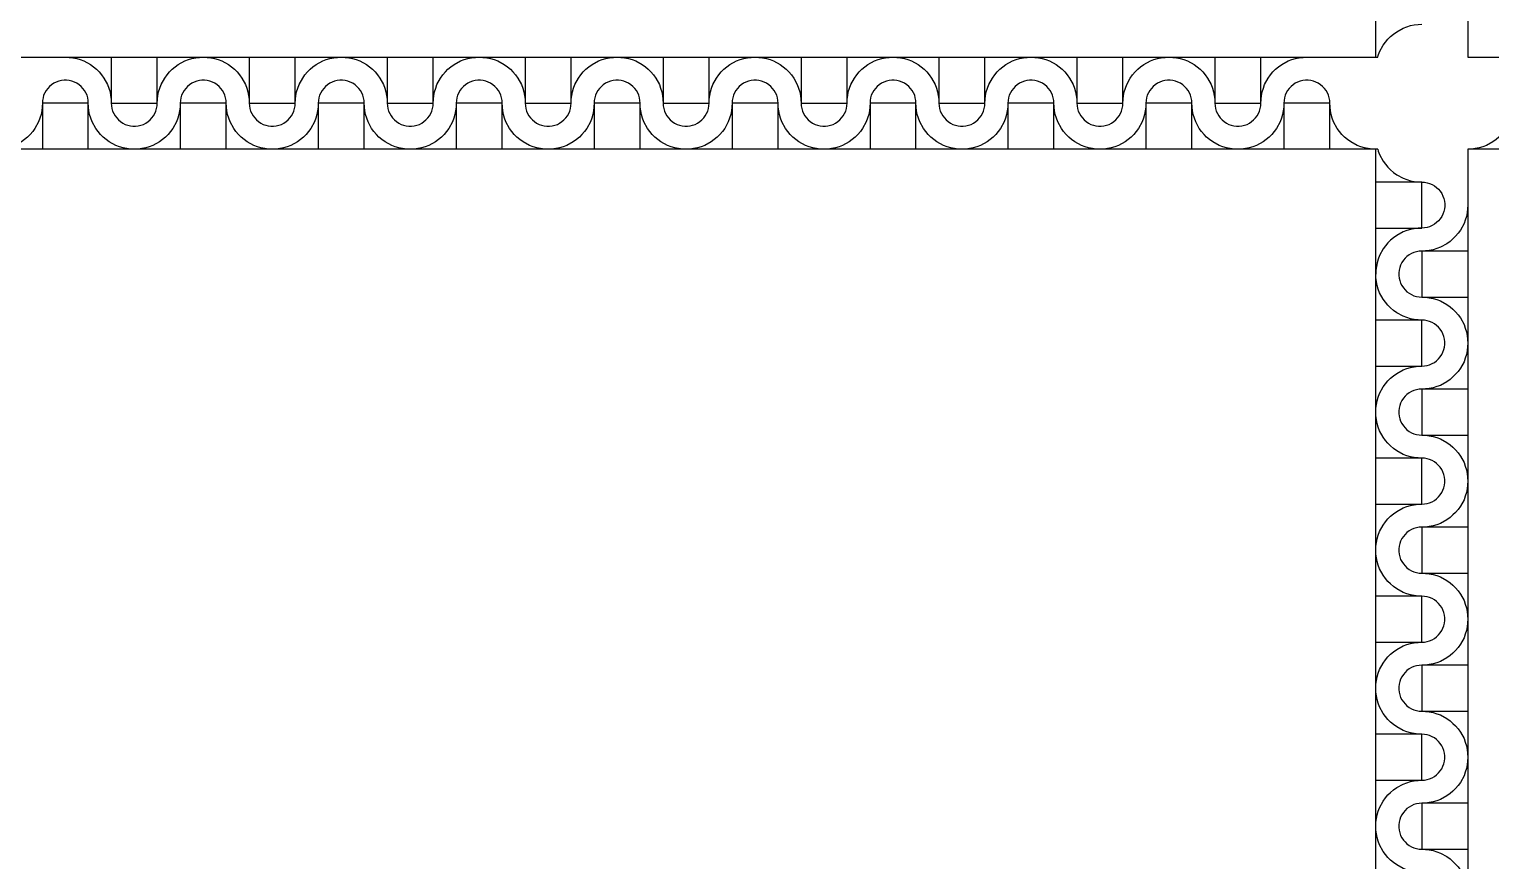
# Model space of a CAD drawing. Extents: x 190.8 to 267.1, y 124 to 174.8.
# Drawn here: x 226.835 to 229.06, y 144.928 to 146.193 of the extents above; entities that cross this region are included whole.
import ezdxf

# ---------------------------------------------------------------- set-up
doc = ezdxf.new("R2010")
doc.units = 0
doc.header["$MEASUREMENT"] = 0

msp = doc.modelspace()

# ---------------------------------------------------------------- linework, layer by layer
for p, q in [((226.7846, 146.1506), (228.8875, 146.1506)), ((229.0246, 146.1506), (231.1275, 146.1506))]:
    msp.add_line(p, q)
for points in [[(228.8846, 146.1506), (228.8846, 148.2106)], [(231.1275, 148.2106), (229.0246, 148.2106), (229.0246, 146.1506)], [(228.8875, 146.1506), (228.8884, 146.1533), (228.8904, 146.1588), (228.8959, 146.1688), (228.8994, 146.1736), (228.9031, 146.1781), (228.9071, 146.1821), (228.9116, 146.1858), (228.9164, 146.1893), (228.9264, 146.1948), (228.9319, 146.1968), (228.9374, 146.1986), (228.9431, 146.1996), (228.9489, 146.2003), (228.9546, 146.2006)], [(226.8896, 146.1506), (226.8954, 146.1503), (226.9011, 146.1496), (226.9069, 146.1486), (226.9124, 146.1468), (226.9179, 146.1448), (226.9279, 146.1393), (226.9326, 146.1358), (226.9371, 146.1321), (226.9411, 146.1281), (226.9449, 146.1236), (226.9484, 146.1188), (226.9539, 146.1088), (226.9559, 146.1033), (226.9576, 146.0978), (226.9586, 146.0921), (226.9594, 146.0863), (226.9596, 146.0806)], [(226.9596, 146.1506), (226.9596, 146.0806), (227.0296, 146.0806), (227.0296, 146.1506)], [(227.0296, 146.0806), (227.0299, 146.0863), (227.0306, 146.0921), (227.0316, 146.0978), (227.0334, 146.1033), (227.0354, 146.1088), (227.0409, 146.1188), (227.0444, 146.1236), (227.0481, 146.1281), (227.0521, 146.1321), (227.0566, 146.1358), (227.0614, 146.1393), (227.0714, 146.1448), (227.0769, 146.1468), (227.0824, 146.1486), (227.0881, 146.1496), (227.0939, 146.1503), (227.0996, 146.1506)], [(227.0996, 146.1506), (227.1054, 146.1503), (227.1111, 146.1496), (227.1169, 146.1486), (227.1224, 146.1468), (227.1279, 146.1448), (227.1379, 146.1393), (227.1426, 146.1358), (227.1471, 146.1321), (227.1511, 146.1281), (227.1549, 146.1236), (227.1584, 146.1188), (227.1639, 146.1088), (227.1659, 146.1033), (227.1676, 146.0978), (227.1686, 146.0921), (227.1694, 146.0863), (227.1696, 146.0806)], [(227.1696, 146.1506), (227.1696, 146.0806), (227.2396, 146.0806), (227.2396, 146.1506)], [(227.2396, 146.0806), (227.2399, 146.0863), (227.2406, 146.0921), (227.2416, 146.0978), (227.2434, 146.1033), (227.2454, 146.1088), (227.2509, 146.1188), (227.2544, 146.1236), (227.2581, 146.1281), (227.2621, 146.1321), (227.2666, 146.1358), (227.2714, 146.1393), (227.2814, 146.1448), (227.2869, 146.1468), (227.2924, 146.1486), (227.2981, 146.1496), (227.3039, 146.1503), (227.3096, 146.1506)], [(227.3096, 146.1506), (227.3154, 146.1503), (227.3211, 146.1496), (227.3269, 146.1486), (227.3324, 146.1468), (227.3379, 146.1448), (227.3479, 146.1393), (227.3526, 146.1358), (227.3571, 146.1321), (227.3611, 146.1281), (227.3649, 146.1236), (227.3684, 146.1188), (227.3739, 146.1088), (227.3759, 146.1033), (227.3776, 146.0978), (227.3786, 146.0921), (227.3794, 146.0863), (227.3796, 146.0806)], [(227.3796, 146.1506), (227.3796, 146.0806), (227.4496, 146.0806), (227.4496, 146.1506)], [(227.4496, 146.0806), (227.4499, 146.0863), (227.4506, 146.0921), (227.4516, 146.0978), (227.4534, 146.1033), (227.4554, 146.1088), (227.4609, 146.1188), (227.4644, 146.1236), (227.4681, 146.1281), (227.4721, 146.1321), (227.4766, 146.1358), (227.4814, 146.1393), (227.4914, 146.1448), (227.4969, 146.1468), (227.5024, 146.1486), (227.5081, 146.1496), (227.5139, 146.1503), (227.5196, 146.1506)], [(227.5196, 146.1506), (227.5254, 146.1503), (227.5311, 146.1496), (227.5369, 146.1486), (227.5424, 146.1468), (227.5479, 146.1448), (227.5579, 146.1393), (227.5626, 146.1358), (227.5671, 146.1321), (227.5711, 146.1281), (227.5749, 146.1236), (227.5784, 146.1188), (227.5839, 146.1088), (227.5859, 146.1033), (227.5876, 146.0978), (227.5886, 146.0921), (227.5894, 146.0863), (227.5896, 146.0806)], [(227.5896, 146.1506), (227.5896, 146.0806), (227.6596, 146.0806), (227.6596, 146.1506)], [(227.6596, 146.0806), (227.6599, 146.0863), (227.6606, 146.0921), (227.6616, 146.0978), (227.6634, 146.1033), (227.6654, 146.1088), (227.6709, 146.1188), (227.6744, 146.1236), (227.6781, 146.1281), (227.6821, 146.1321), (227.6866, 146.1358), (227.6914, 146.1393), (227.7014, 146.1448), (227.7069, 146.1468), (227.7124, 146.1486), (227.7181, 146.1496), (227.7239, 146.1503), (227.7296, 146.1506)], [(227.7296, 146.1506), (227.7354, 146.1503), (227.7411, 146.1496), (227.7469, 146.1486), (227.7524, 146.1468), (227.7579, 146.1448), (227.7679, 146.1393), (227.7726, 146.1358), (227.7771, 146.1321), (227.7811, 146.1281), (227.7849, 146.1236), (227.7884, 146.1188), (227.7939, 146.1088), (227.7959, 146.1033), (227.7976, 146.0978), (227.7986, 146.0921), (227.7994, 146.0863), (227.7996, 146.0806)], [(227.7996, 146.1506), (227.7996, 146.0806), (227.8696, 146.0806), (227.8696, 146.1506)], [(227.8696, 146.0806), (227.8699, 146.0863), (227.8706, 146.0921), (227.8716, 146.0978), (227.8734, 146.1033), (227.8754, 146.1088), (227.8809, 146.1188), (227.8844, 146.1236), (227.8881, 146.1281), (227.8921, 146.1321), (227.8966, 146.1358), (227.9014, 146.1393), (227.9114, 146.1448), (227.9169, 146.1468), (227.9224, 146.1486), (227.9281, 146.1496), (227.9339, 146.1503), (227.9396, 146.1506)], [(227.9396, 146.1506), (227.9454, 146.1503), (227.9511, 146.1496), (227.9569, 146.1486), (227.9624, 146.1468), (227.9679, 146.1448), (227.9779, 146.1393), (227.9826, 146.1358), (227.9871, 146.1321), (227.9911, 146.1281), (227.9949, 146.1236), (227.9984, 146.1188), (228.0039, 146.1088), (228.0059, 146.1033), (228.0076, 146.0978), (228.0086, 146.0921), (228.0094, 146.0863), (228.0096, 146.0806)], [(228.0096, 146.1506), (228.0096, 146.0806), (228.0796, 146.0806), (228.0796, 146.1506)], [(228.0796, 146.0806), (228.0799, 146.0863), (228.0806, 146.0921), (228.0816, 146.0978), (228.0834, 146.1033), (228.0854, 146.1088), (228.0909, 146.1188), (228.0944, 146.1236), (228.0981, 146.1281), (228.1021, 146.1321), (228.1066, 146.1358), (228.1114, 146.1393), (228.1214, 146.1448), (228.1269, 146.1468), (228.1324, 146.1486), (228.1381, 146.1496), (228.1439, 146.1503), (228.1496, 146.1506)], [(228.1496, 146.1506), (228.1554, 146.1503), (228.1611, 146.1496), (228.1669, 146.1486), (228.1724, 146.1468), (228.1779, 146.1448), (228.1879, 146.1393), (228.1926, 146.1358), (228.1971, 146.1321), (228.2011, 146.1281), (228.2049, 146.1236), (228.2084, 146.1188), (228.2139, 146.1088), (228.2159, 146.1033), (228.2176, 146.0978), (228.2186, 146.0921), (228.2194, 146.0863), (228.2196, 146.0806)], [(228.2196, 146.1506), (228.2196, 146.0806), (228.2896, 146.0806), (228.2896, 146.1506)], [(228.2896, 146.0806), (228.2899, 146.0863), (228.2906, 146.0921), (228.2916, 146.0978), (228.2934, 146.1033), (228.2954, 146.1088), (228.3009, 146.1188), (228.3044, 146.1236), (228.3081, 146.1281), (228.3121, 146.1321), (228.3166, 146.1358), (228.3214, 146.1393), (228.3314, 146.1448), (228.3369, 146.1468), (228.3424, 146.1486), (228.3481, 146.1496), (228.3539, 146.1503), (228.3596, 146.1506)], [(228.3596, 146.1506), (228.3654, 146.1503), (228.3711, 146.1496), (228.3769, 146.1486), (228.3824, 146.1468), (228.3879, 146.1448), (228.3979, 146.1393), (228.4026, 146.1358), (228.4071, 146.1321), (228.4111, 146.1281), (228.4149, 146.1236), (228.4184, 146.1188), (228.4239, 146.1088), (228.4259, 146.1033), (228.4276, 146.0978), (228.4286, 146.0921), (228.4294, 146.0863), (228.4296, 146.0806)], [(228.4296, 146.1506), (228.4296, 146.0806), (228.4996, 146.0806), (228.4996, 146.1506)], [(228.4996, 146.0806), (228.4999, 146.0863), (228.5006, 146.0921), (228.5016, 146.0978), (228.5034, 146.1033), (228.5054, 146.1088), (228.5109, 146.1188), (228.5144, 146.1236), (228.5181, 146.1281), (228.5221, 146.1321), (228.5266, 146.1358), (228.5314, 146.1393), (228.5414, 146.1448), (228.5469, 146.1468), (228.5524, 146.1486), (228.5581, 146.1496), (228.5639, 146.1503), (228.5696, 146.1506)], [(228.5696, 146.1506), (228.5754, 146.1503), (228.5811, 146.1496), (228.5869, 146.1486), (228.5924, 146.1468), (228.5979, 146.1448), (228.6079, 146.1393), (228.6126, 146.1358), (228.6171, 146.1321), (228.6211, 146.1281), (228.6249, 146.1236), (228.6284, 146.1188), (228.6339, 146.1088), (228.6359, 146.1033), (228.6376, 146.0978), (228.6386, 146.0921), (228.6394, 146.0863), (228.6396, 146.0806)], [(228.6396, 146.1506), (228.6396, 146.0806), (228.7096, 146.0806), (228.7096, 146.1506)], [(228.7096, 146.0806), (228.7099, 146.0863), (228.7106, 146.0921), (228.7116, 146.0978), (228.7134, 146.1033), (228.7154, 146.1088), (228.7209, 146.1188), (228.7244, 146.1236), (228.7281, 146.1281), (228.7321, 146.1321), (228.7366, 146.1358), (228.7414, 146.1393), (228.7514, 146.1448), (228.7569, 146.1468), (228.7624, 146.1486), (228.7681, 146.1496), (228.7739, 146.1503), (228.7796, 146.1506)], [(226.9246, 146.0806), (226.9244, 146.0846), (226.9236, 146.0886), (226.9226, 146.0926), (226.9209, 146.0963), (226.9189, 146.0998), (226.9164, 146.1031), (226.9136, 146.1061), (226.9106, 146.1086), (226.9071, 146.1108), (226.9034, 146.1128), (226.8996, 146.1141), (226.8956, 146.1151), (226.8916, 146.1156), (226.8876, 146.1156), (226.8836, 146.1151), (226.8796, 146.1141), (226.8756, 146.1128), (226.8721, 146.1108), (226.8686, 146.1086), (226.8656, 146.1061), (226.8629, 146.1031), (226.8604, 146.0998), (226.8584, 146.0963), (226.8566, 146.0926), (226.8556, 146.0886), (226.8549, 146.0846), (226.8546, 146.0806)], [(227.1346, 146.0806), (227.1344, 146.0846), (227.1336, 146.0886), (227.1326, 146.0926), (227.1309, 146.0963), (227.1289, 146.0998), (227.1264, 146.1031), (227.1236, 146.1061), (227.1206, 146.1086), (227.1171, 146.1108), (227.1134, 146.1128), (227.1096, 146.1141), (227.1056, 146.1151), (227.1016, 146.1156), (227.0976, 146.1156), (227.0936, 146.1151), (227.0896, 146.1141), (227.0856, 146.1128), (227.0821, 146.1108), (227.0786, 146.1086), (227.0756, 146.1061), (227.0729, 146.1031), (227.0704, 146.0998), (227.0684, 146.0963), (227.0666, 146.0926), (227.0656, 146.0886), (227.0649, 146.0846), (227.0646, 146.0806)], [(227.3446, 146.0806), (227.3444, 146.0846), (227.3436, 146.0886), (227.3426, 146.0926), (227.3409, 146.0963), (227.3389, 146.0998), (227.3364, 146.1031), (227.3336, 146.1061), (227.3306, 146.1086), (227.3271, 146.1108), (227.3234, 146.1128), (227.3196, 146.1141), (227.3156, 146.1151), (227.3116, 146.1156), (227.3076, 146.1156), (227.3036, 146.1151), (227.2996, 146.1141), (227.2956, 146.1128), (227.2921, 146.1108), (227.2886, 146.1086), (227.2856, 146.1061), (227.2829, 146.1031), (227.2804, 146.0998), (227.2784, 146.0963), (227.2766, 146.0926), (227.2756, 146.0886), (227.2749, 146.0846), (227.2746, 146.0806)], [(227.5546, 146.0806), (227.5544, 146.0846), (227.5536, 146.0886), (227.5526, 146.0926), (227.5509, 146.0963), (227.5489, 146.0998), (227.5464, 146.1031), (227.5436, 146.1061), (227.5406, 146.1086), (227.5371, 146.1108), (227.5334, 146.1128), (227.5296, 146.1141), (227.5256, 146.1151), (227.5216, 146.1156), (227.5176, 146.1156), (227.5136, 146.1151), (227.5096, 146.1141), (227.5056, 146.1128), (227.5021, 146.1108), (227.4986, 146.1086), (227.4956, 146.1061), (227.4929, 146.1031), (227.4904, 146.0998), (227.4884, 146.0963), (227.4866, 146.0926), (227.4856, 146.0886), (227.4849, 146.0846), (227.4846, 146.0806)], [(227.7646, 146.0806), (227.7644, 146.0846), (227.7636, 146.0886), (227.7626, 146.0926), (227.7609, 146.0963), (227.7589, 146.0998), (227.7564, 146.1031), (227.7536, 146.1061), (227.7506, 146.1086), (227.7471, 146.1108), (227.7434, 146.1128), (227.7396, 146.1141), (227.7356, 146.1151), (227.7316, 146.1156), (227.7276, 146.1156), (227.7236, 146.1151), (227.7196, 146.1141), (227.7156, 146.1128), (227.7121, 146.1108), (227.7086, 146.1086), (227.7056, 146.1061), (227.7029, 146.1031), (227.7004, 146.0998), (227.6984, 146.0963), (227.6966, 146.0926), (227.6956, 146.0886), (227.6949, 146.0846), (227.6946, 146.0806)], [(227.9746, 146.0806), (227.9744, 146.0846), (227.9736, 146.0886), (227.9726, 146.0926), (227.9709, 146.0963), (227.9689, 146.0998), (227.9664, 146.1031), (227.9636, 146.1061), (227.9606, 146.1086), (227.9571, 146.1108), (227.9534, 146.1128), (227.9496, 146.1141), (227.9456, 146.1151), (227.9416, 146.1156), (227.9376, 146.1156), (227.9336, 146.1151), (227.9296, 146.1141), (227.9256, 146.1128), (227.9221, 146.1108), (227.9186, 146.1086), (227.9156, 146.1061), (227.9129, 146.1031), (227.9104, 146.0998), (227.9084, 146.0963), (227.9066, 146.0926), (227.9056, 146.0886), (227.9049, 146.0846), (227.9046, 146.0806)], [(228.1846, 146.0806), (228.1844, 146.0846), (228.1836, 146.0886), (228.1826, 146.0926), (228.1809, 146.0963), (228.1789, 146.0998), (228.1764, 146.1031), (228.1736, 146.1061), (228.1706, 146.1086), (228.1671, 146.1108), (228.1634, 146.1128), (228.1596, 146.1141), (228.1556, 146.1151), (228.1516, 146.1156), (228.1476, 146.1156), (228.1436, 146.1151), (228.1396, 146.1141), (228.1356, 146.1128), (228.1321, 146.1108), (228.1286, 146.1086), (228.1256, 146.1061), (228.1229, 146.1031), (228.1204, 146.0998), (228.1184, 146.0963), (228.1166, 146.0926), (228.1156, 146.0886), (228.1149, 146.0846), (228.1146, 146.0806)], [(228.3946, 146.0806), (228.3944, 146.0846), (228.3936, 146.0886), (228.3926, 146.0926), (228.3909, 146.0963), (228.3889, 146.0998), (228.3864, 146.1031), (228.3836, 146.1061), (228.3806, 146.1086), (228.3771, 146.1108), (228.3734, 146.1128), (228.3696, 146.1141), (228.3656, 146.1151), (228.3616, 146.1156), (228.3576, 146.1156), (228.3536, 146.1151), (228.3496, 146.1141), (228.3456, 146.1128), (228.3421, 146.1108), (228.3386, 146.1086), (228.3356, 146.1061), (228.3329, 146.1031), (228.3304, 146.0998), (228.3284, 146.0963), (228.3266, 146.0926), (228.3256, 146.0886), (228.3249, 146.0846), (228.3246, 146.0806)], [(228.6046, 146.0806), (228.6044, 146.0846), (228.6036, 146.0886), (228.6026, 146.0926), (228.6009, 146.0963), (228.5989, 146.0998), (228.5964, 146.1031), (228.5936, 146.1061), (228.5906, 146.1086), (228.5871, 146.1108), (228.5834, 146.1128), (228.5796, 146.1141), (228.5756, 146.1151), (228.5716, 146.1156), (228.5676, 146.1156), (228.5636, 146.1151), (228.5596, 146.1141), (228.5556, 146.1128), (228.5521, 146.1108), (228.5486, 146.1086), (228.5456, 146.1061), (228.5429, 146.1031), (228.5404, 146.0998), (228.5384, 146.0963), (228.5366, 146.0926), (228.5356, 146.0886), (228.5349, 146.0846), (228.5346, 146.0806)], [(228.8146, 146.0806), (228.8144, 146.0846), (228.8136, 146.0886), (228.8126, 146.0926), (228.8109, 146.0963), (228.8089, 146.0998), (228.8064, 146.1031), (228.8036, 146.1061), (228.8006, 146.1086), (228.7971, 146.1108), (228.7934, 146.1128), (228.7896, 146.1141), (228.7856, 146.1151), (228.7816, 146.1156), (228.7776, 146.1156), (228.7736, 146.1151), (228.7696, 146.1141), (228.7656, 146.1128), (228.7621, 146.1108), (228.7586, 146.1086), (228.7556, 146.1061), (228.7529, 146.1031), (228.7504, 146.0998), (228.7484, 146.0963), (228.7466, 146.0926), (228.7456, 146.0886), (228.7449, 146.0846), (228.7446, 146.0806)], [(226.8546, 146.0806), (226.8544, 146.0748), (226.8536, 146.0691), (226.8526, 146.0633), (226.8509, 146.0578), (226.8489, 146.0523), (226.8434, 146.0423), (226.8399, 146.0376), (226.8361, 146.0331), (226.8321, 146.0291), (226.8276, 146.0253), (226.8229, 146.0218), (226.8129, 146.0163), (226.8074, 146.0143), (226.8019, 146.0126), (226.7961, 146.0116), (226.7904, 146.0108), (226.7846, 146.0106)], [(226.9246, 146.0106), (226.9246, 146.0806), (226.8546, 146.0806), (226.8546, 146.0106)], [(226.9946, 146.0106), (226.9889, 146.0108), (226.9831, 146.0116), (226.9774, 146.0126), (226.9719, 146.0143), (226.9664, 146.0163), (226.9564, 146.0218), (226.9516, 146.0253), (226.9471, 146.0291), (226.9431, 146.0331), (226.9394, 146.0376), (226.9359, 146.0423), (226.9304, 146.0523), (226.9284, 146.0578), (226.9266, 146.0633), (226.9256, 146.0691), (226.9249, 146.0748), (226.9246, 146.0806)], [(226.9596, 146.0806), (226.9599, 146.0766), (226.9606, 146.0726), (226.9616, 146.0686), (226.9634, 146.0648), (226.9654, 146.0613), (226.9679, 146.0581), (226.9706, 146.0551), (226.9736, 146.0526), (226.9771, 146.0503), (226.9809, 146.0483), (226.9846, 146.0471), (226.9886, 146.0461), (226.9926, 146.0456), (226.9966, 146.0456), (227.0006, 146.0461), (227.0046, 146.0471), (227.0086, 146.0483), (227.0121, 146.0503), (227.0156, 146.0526), (227.0186, 146.0551), (227.0214, 146.0581), (227.0239, 146.0613), (227.0259, 146.0648), (227.0276, 146.0686), (227.0286, 146.0726), (227.0294, 146.0766), (227.0296, 146.0806)], [(227.0646, 146.0806), (227.0644, 146.0748), (227.0636, 146.0691), (227.0626, 146.0633), (227.0609, 146.0578), (227.0589, 146.0523), (227.0534, 146.0423), (227.0499, 146.0376), (227.0461, 146.0331), (227.0421, 146.0291), (227.0376, 146.0253), (227.0329, 146.0218), (227.0229, 146.0163), (227.0174, 146.0143), (227.0119, 146.0126), (227.0061, 146.0116), (227.0004, 146.0108), (226.9946, 146.0106)], [(227.1346, 146.0106), (227.1346, 146.0806), (227.0646, 146.0806), (227.0646, 146.0106)], [(227.2046, 146.0106), (227.1989, 146.0108), (227.1931, 146.0116), (227.1874, 146.0126), (227.1819, 146.0143), (227.1764, 146.0163), (227.1664, 146.0218), (227.1616, 146.0253), (227.1571, 146.0291), (227.1531, 146.0331), (227.1494, 146.0376), (227.1459, 146.0423), (227.1404, 146.0523), (227.1384, 146.0578), (227.1366, 146.0633), (227.1356, 146.0691), (227.1349, 146.0748), (227.1346, 146.0806)], [(227.1696, 146.0806), (227.1699, 146.0766), (227.1706, 146.0726), (227.1716, 146.0686), (227.1734, 146.0648), (227.1754, 146.0613), (227.1779, 146.0581), (227.1806, 146.0551), (227.1836, 146.0526), (227.1871, 146.0503), (227.1909, 146.0483), (227.1946, 146.0471), (227.1986, 146.0461), (227.2026, 146.0456), (227.2066, 146.0456), (227.2106, 146.0461), (227.2146, 146.0471), (227.2186, 146.0483), (227.2221, 146.0503), (227.2256, 146.0526), (227.2286, 146.0551), (227.2314, 146.0581), (227.2339, 146.0613), (227.2359, 146.0648), (227.2376, 146.0686), (227.2386, 146.0726), (227.2394, 146.0766), (227.2396, 146.0806)], [(227.2746, 146.0806), (227.2744, 146.0748), (227.2736, 146.0691), (227.2726, 146.0633), (227.2709, 146.0578), (227.2689, 146.0523), (227.2634, 146.0423), (227.2599, 146.0376), (227.2561, 146.0331), (227.2521, 146.0291), (227.2476, 146.0253), (227.2429, 146.0218), (227.2329, 146.0163), (227.2274, 146.0143), (227.2219, 146.0126), (227.2161, 146.0116), (227.2104, 146.0108), (227.2046, 146.0106)], [(227.3446, 146.0106), (227.3446, 146.0806), (227.2746, 146.0806), (227.2746, 146.0106)], [(227.4146, 146.0106), (227.4089, 146.0108), (227.4031, 146.0116), (227.3974, 146.0126), (227.3919, 146.0143), (227.3864, 146.0163), (227.3764, 146.0218), (227.3716, 146.0253), (227.3671, 146.0291), (227.3631, 146.0331), (227.3594, 146.0376), (227.3559, 146.0423), (227.3504, 146.0523), (227.3484, 146.0578), (227.3466, 146.0633), (227.3456, 146.0691), (227.3449, 146.0748), (227.3446, 146.0806)], [(227.3796, 146.0806), (227.3799, 146.0766), (227.3806, 146.0726), (227.3816, 146.0686), (227.3834, 146.0648), (227.3854, 146.0613), (227.3879, 146.0581), (227.3906, 146.0551), (227.3936, 146.0526), (227.3971, 146.0503), (227.4009, 146.0483), (227.4046, 146.0471), (227.4086, 146.0461), (227.4126, 146.0456), (227.4166, 146.0456), (227.4206, 146.0461), (227.4246, 146.0471), (227.4286, 146.0483), (227.4321, 146.0503), (227.4356, 146.0526), (227.4386, 146.0551), (227.4414, 146.0581), (227.4439, 146.0613), (227.4459, 146.0648), (227.4476, 146.0686), (227.4486, 146.0726), (227.4494, 146.0766), (227.4496, 146.0806)], [(227.4846, 146.0806), (227.4844, 146.0748), (227.4836, 146.0691), (227.4826, 146.0633), (227.4809, 146.0578), (227.4789, 146.0523), (227.4734, 146.0423), (227.4699, 146.0376), (227.4661, 146.0331), (227.4621, 146.0291), (227.4576, 146.0253), (227.4529, 146.0218), (227.4429, 146.0163), (227.4374, 146.0143), (227.4319, 146.0126), (227.4261, 146.0116), (227.4204, 146.0108), (227.4146, 146.0106)], [(227.5546, 146.0106), (227.5546, 146.0806), (227.4846, 146.0806), (227.4846, 146.0106)], [(227.6246, 146.0106), (227.6189, 146.0108), (227.6131, 146.0116), (227.6074, 146.0126), (227.6019, 146.0143), (227.5964, 146.0163), (227.5864, 146.0218), (227.5816, 146.0253), (227.5771, 146.0291), (227.5731, 146.0331), (227.5694, 146.0376), (227.5659, 146.0423), (227.5604, 146.0523), (227.5584, 146.0578), (227.5566, 146.0633), (227.5556, 146.0691), (227.5549, 146.0748), (227.5546, 146.0806)], [(227.5896, 146.0806), (227.5899, 146.0766), (227.5906, 146.0726), (227.5916, 146.0686), (227.5934, 146.0648), (227.5954, 146.0613), (227.5979, 146.0581), (227.6006, 146.0551), (227.6036, 146.0526), (227.6071, 146.0503), (227.6109, 146.0483), (227.6146, 146.0471), (227.6186, 146.0461), (227.6226, 146.0456), (227.6266, 146.0456), (227.6306, 146.0461), (227.6346, 146.0471), (227.6386, 146.0483), (227.6421, 146.0503), (227.6456, 146.0526), (227.6486, 146.0551), (227.6514, 146.0581), (227.6539, 146.0613), (227.6559, 146.0648), (227.6576, 146.0686), (227.6586, 146.0726), (227.6594, 146.0766), (227.6596, 146.0806)], [(227.6946, 146.0806), (227.6944, 146.0748), (227.6936, 146.0691), (227.6926, 146.0633), (227.6909, 146.0578), (227.6889, 146.0523), (227.6834, 146.0423), (227.6799, 146.0376), (227.6761, 146.0331), (227.6721, 146.0291), (227.6676, 146.0253), (227.6629, 146.0218), (227.6529, 146.0163), (227.6474, 146.0143), (227.6419, 146.0126), (227.6361, 146.0116), (227.6304, 146.0108), (227.6246, 146.0106)], [(227.7646, 146.0106), (227.7646, 146.0806), (227.6946, 146.0806), (227.6946, 146.0106)], [(227.8346, 146.0106), (227.8289, 146.0108), (227.8231, 146.0116), (227.8174, 146.0126), (227.8119, 146.0143), (227.8064, 146.0163), (227.7964, 146.0218), (227.7916, 146.0253), (227.7871, 146.0291), (227.7831, 146.0331), (227.7794, 146.0376), (227.7759, 146.0423), (227.7704, 146.0523), (227.7684, 146.0578), (227.7666, 146.0633), (227.7656, 146.0691), (227.7649, 146.0748), (227.7646, 146.0806)], [(227.7996, 146.0806), (227.7999, 146.0766), (227.8006, 146.0726), (227.8016, 146.0686), (227.8034, 146.0648), (227.8054, 146.0613), (227.8079, 146.0581), (227.8106, 146.0551), (227.8136, 146.0526), (227.8171, 146.0503), (227.8209, 146.0483), (227.8246, 146.0471), (227.8286, 146.0461), (227.8326, 146.0456), (227.8366, 146.0456), (227.8406, 146.0461), (227.8446, 146.0471), (227.8486, 146.0483), (227.8521, 146.0503), (227.8556, 146.0526), (227.8586, 146.0551), (227.8614, 146.0581), (227.8639, 146.0613), (227.8659, 146.0648), (227.8676, 146.0686), (227.8686, 146.0726), (227.8694, 146.0766), (227.8696, 146.0806)], [(227.9046, 146.0806), (227.9044, 146.0748), (227.9036, 146.0691), (227.9026, 146.0633), (227.9009, 146.0578), (227.8989, 146.0523), (227.8934, 146.0423), (227.8899, 146.0376), (227.8861, 146.0331), (227.8821, 146.0291), (227.8776, 146.0253), (227.8729, 146.0218), (227.8629, 146.0163), (227.8574, 146.0143), (227.8519, 146.0126), (227.8461, 146.0116), (227.8404, 146.0108), (227.8346, 146.0106)], [(227.9746, 146.0106), (227.9746, 146.0806), (227.9046, 146.0806), (227.9046, 146.0106)], [(228.0446, 146.0106), (228.0389, 146.0108), (228.0331, 146.0116), (228.0274, 146.0126), (228.0219, 146.0143), (228.0164, 146.0163), (228.0064, 146.0218), (228.0016, 146.0253), (227.9971, 146.0291), (227.9931, 146.0331), (227.9894, 146.0376), (227.9859, 146.0423), (227.9804, 146.0523), (227.9784, 146.0578), (227.9766, 146.0633), (227.9756, 146.0691), (227.9749, 146.0748), (227.9746, 146.0806)], [(228.0096, 146.0806), (228.0099, 146.0766), (228.0106, 146.0726), (228.0116, 146.0686), (228.0134, 146.0648), (228.0154, 146.0613), (228.0179, 146.0581), (228.0206, 146.0551), (228.0236, 146.0526), (228.0271, 146.0503), (228.0309, 146.0483), (228.0346, 146.0471), (228.0386, 146.0461), (228.0426, 146.0456), (228.0466, 146.0456), (228.0506, 146.0461), (228.0546, 146.0471), (228.0586, 146.0483), (228.0621, 146.0503), (228.0656, 146.0526), (228.0686, 146.0551), (228.0714, 146.0581), (228.0739, 146.0613), (228.0759, 146.0648), (228.0776, 146.0686), (228.0786, 146.0726), (228.0794, 146.0766), (228.0796, 146.0806)], [(228.1146, 146.0806), (228.1144, 146.0748), (228.1136, 146.0691), (228.1126, 146.0633), (228.1109, 146.0578), (228.1089, 146.0523), (228.1034, 146.0423), (228.0999, 146.0376), (228.0961, 146.0331), (228.0921, 146.0291), (228.0876, 146.0253), (228.0829, 146.0218), (228.0729, 146.0163), (228.0674, 146.0143), (228.0619, 146.0126), (228.0561, 146.0116), (228.0504, 146.0108), (228.0446, 146.0106)], [(228.1846, 146.0106), (228.1846, 146.0806), (228.1146, 146.0806), (228.1146, 146.0106)], [(228.2546, 146.0106), (228.2489, 146.0108), (228.2431, 146.0116), (228.2374, 146.0126), (228.2319, 146.0143), (228.2264, 146.0163), (228.2164, 146.0218), (228.2116, 146.0253), (228.2071, 146.0291), (228.2031, 146.0331), (228.1994, 146.0376), (228.1959, 146.0423), (228.1904, 146.0523), (228.1884, 146.0578), (228.1866, 146.0633), (228.1856, 146.0691), (228.1849, 146.0748), (228.1846, 146.0806)], [(228.2196, 146.0806), (228.2199, 146.0766), (228.2206, 146.0726), (228.2216, 146.0686), (228.2234, 146.0648), (228.2254, 146.0613), (228.2279, 146.0581), (228.2306, 146.0551), (228.2336, 146.0526), (228.2371, 146.0503), (228.2409, 146.0483), (228.2446, 146.0471), (228.2486, 146.0461), (228.2526, 146.0456), (228.2566, 146.0456), (228.2606, 146.0461), (228.2646, 146.0471), (228.2686, 146.0483), (228.2721, 146.0503), (228.2756, 146.0526), (228.2786, 146.0551), (228.2814, 146.0581), (228.2839, 146.0613), (228.2859, 146.0648), (228.2876, 146.0686), (228.2886, 146.0726), (228.2894, 146.0766), (228.2896, 146.0806)], [(228.3246, 146.0806), (228.3244, 146.0748), (228.3236, 146.0691), (228.3226, 146.0633), (228.3209, 146.0578), (228.3189, 146.0523), (228.3134, 146.0423), (228.3099, 146.0376), (228.3061, 146.0331), (228.3021, 146.0291), (228.2976, 146.0253), (228.2929, 146.0218), (228.2829, 146.0163), (228.2774, 146.0143), (228.2719, 146.0126), (228.2661, 146.0116), (228.2604, 146.0108), (228.2546, 146.0106)], [(228.3946, 146.0106), (228.3946, 146.0806), (228.3246, 146.0806), (228.3246, 146.0106)], [(228.4646, 146.0106), (228.4589, 146.0108), (228.4531, 146.0116), (228.4474, 146.0126), (228.4419, 146.0143), (228.4364, 146.0163), (228.4264, 146.0218), (228.4216, 146.0253), (228.4171, 146.0291), (228.4131, 146.0331), (228.4094, 146.0376), (228.4059, 146.0423), (228.4004, 146.0523), (228.3984, 146.0578), (228.3966, 146.0633), (228.3956, 146.0691), (228.3949, 146.0748), (228.3946, 146.0806)], [(228.4296, 146.0806), (228.4299, 146.0766), (228.4306, 146.0726), (228.4316, 146.0686), (228.4334, 146.0648), (228.4354, 146.0613), (228.4379, 146.0581), (228.4406, 146.0551), (228.4436, 146.0526), (228.4471, 146.0503), (228.4509, 146.0483), (228.4546, 146.0471), (228.4586, 146.0461), (228.4626, 146.0456), (228.4666, 146.0456), (228.4706, 146.0461), (228.4746, 146.0471), (228.4786, 146.0483), (228.4821, 146.0503), (228.4856, 146.0526), (228.4886, 146.0551), (228.4914, 146.0581), (228.4939, 146.0613), (228.4959, 146.0648), (228.4976, 146.0686), (228.4986, 146.0726), (228.4994, 146.0766), (228.4996, 146.0806)], [(228.5346, 146.0806), (228.5344, 146.0748), (228.5336, 146.0691), (228.5326, 146.0633), (228.5309, 146.0578), (228.5289, 146.0523), (228.5234, 146.0423), (228.5199, 146.0376), (228.5161, 146.0331), (228.5121, 146.0291), (228.5076, 146.0253), (228.5029, 146.0218), (228.4929, 146.0163), (228.4874, 146.0143), (228.4819, 146.0126), (228.4761, 146.0116), (228.4704, 146.0108), (228.4646, 146.0106)], [(228.6046, 146.0106), (228.6046, 146.0806), (228.5346, 146.0806), (228.5346, 146.0106)], [(228.6746, 146.0106), (228.6689, 146.0108), (228.6631, 146.0116), (228.6574, 146.0126), (228.6519, 146.0143), (228.6464, 146.0163), (228.6364, 146.0218), (228.6316, 146.0253), (228.6271, 146.0291), (228.6231, 146.0331), (228.6194, 146.0376), (228.6159, 146.0423), (228.6104, 146.0523), (228.6084, 146.0578), (228.6066, 146.0633), (228.6056, 146.0691), (228.6049, 146.0748), (228.6046, 146.0806)], [(228.6396, 146.0806), (228.6399, 146.0766), (228.6406, 146.0726), (228.6416, 146.0686), (228.6434, 146.0648), (228.6454, 146.0613), (228.6479, 146.0581), (228.6506, 146.0551), (228.6536, 146.0526), (228.6571, 146.0503), (228.6609, 146.0483), (228.6646, 146.0471), (228.6686, 146.0461), (228.6726, 146.0456), (228.6766, 146.0456), (228.6806, 146.0461), (228.6846, 146.0471), (228.6886, 146.0483), (228.6921, 146.0503), (228.6956, 146.0526), (228.6986, 146.0551), (228.7014, 146.0581), (228.7039, 146.0613), (228.7059, 146.0648), (228.7076, 146.0686), (228.7086, 146.0726), (228.7094, 146.0766), (228.7096, 146.0806)], [(228.7446, 146.0806), (228.7444, 146.0748), (228.7436, 146.0691), (228.7426, 146.0633), (228.7409, 146.0578), (228.7389, 146.0523), (228.7334, 146.0423), (228.7299, 146.0376), (228.7261, 146.0331), (228.7221, 146.0291), (228.7176, 146.0253), (228.7129, 146.0218), (228.7029, 146.0163), (228.6974, 146.0143), (228.6919, 146.0126), (228.6861, 146.0116), (228.6804, 146.0108), (228.6746, 146.0106)], [(228.8146, 146.0106), (228.8146, 146.0806), (228.7446, 146.0806), (228.7446, 146.0106)], [(228.8846, 146.0106), (228.8789, 146.0108), (228.8731, 146.0116), (228.8674, 146.0126), (228.8619, 146.0143), (228.8564, 146.0163), (228.8464, 146.0218), (228.8416, 146.0253), (228.8371, 146.0291), (228.8331, 146.0331), (228.8294, 146.0376), (228.8259, 146.0423), (228.8204, 146.0523), (228.8184, 146.0578), (228.8166, 146.0633), (228.8156, 146.0691), (228.8149, 146.0748), (228.8146, 146.0806)], [(229.0946, 146.0806), (229.0944, 146.0748), (229.0936, 146.0691), (229.0926, 146.0633), (229.0909, 146.0578), (229.0889, 146.0523), (229.0834, 146.0423), (229.0799, 146.0376), (229.0761, 146.0331), (229.0721, 146.0291), (229.0676, 146.0253), (229.0629, 146.0218), (229.0529, 146.0163), (229.0474, 146.0143), (229.0419, 146.0126), (229.0361, 146.0116), (229.0304, 146.0108), (229.0246, 146.0106)], [(228.8875, 146.0106), (226.7846, 146.0106), (226.7846, 143.9506)], [(228.8846, 143.9506), (228.8846, 146.0106)], [(228.8875, 146.0106), (228.8884, 146.0078), (228.8904, 146.0023), (228.8959, 145.9923), (228.8994, 145.9876), (228.9031, 145.9831), (228.9071, 145.9791), (228.9116, 145.9753), (228.9164, 145.9718), (228.9264, 145.9663), (228.9319, 145.9643), (228.9374, 145.9626), (228.9431, 145.9616), (228.9489, 145.9608), (228.9546, 145.9606)], [(231.1275, 146.0106), (229.0246, 146.0106), (229.0246, 143.9506)], [(228.8846, 145.8906), (228.9546, 145.8906), (228.9546, 145.9606), (228.8846, 145.9606)], [(228.9546, 145.9606), (228.9586, 145.9603), (228.9626, 145.9596), (228.9666, 145.9586), (228.9704, 145.9568), (228.9739, 145.9548), (228.9771, 145.9523), (228.9801, 145.9496), (228.9826, 145.9466), (228.9849, 145.9431), (228.9869, 145.9393), (228.9881, 145.9356), (228.9891, 145.9316), (228.9896, 145.9276), (228.9896, 145.9236), (228.9891, 145.9196), (228.9881, 145.9156), (228.9869, 145.9116), (228.9849, 145.9081), (228.9826, 145.9046), (228.9801, 145.9016), (228.9771, 145.8988), (228.9739, 145.8963), (228.9704, 145.8943), (228.9666, 145.8926), (228.9626, 145.8916), (228.9586, 145.8908), (228.9546, 145.8906)], [(229.0246, 145.9256), (229.0244, 145.9198), (229.0236, 145.9141), (229.0226, 145.9083), (229.0209, 145.9028), (229.0189, 145.8973), (229.0134, 145.8873), (229.0099, 145.8826), (229.0061, 145.8781), (229.0021, 145.8741), (228.9976, 145.8703), (228.9929, 145.8668), (228.9829, 145.8613), (228.9774, 145.8593), (228.9719, 145.8576), (228.9661, 145.8566), (228.9604, 145.8558), (228.9546, 145.8556)], [(228.9546, 145.8906), (228.9489, 145.8903), (228.9431, 145.8896), (228.9374, 145.8886), (228.9319, 145.8868), (228.9264, 145.8848), (228.9164, 145.8793), (228.9116, 145.8758), (228.9071, 145.8721), (228.9031, 145.8681), (228.8994, 145.8636), (228.8959, 145.8588), (228.8904, 145.8488), (228.8884, 145.8433), (228.8866, 145.8378), (228.8856, 145.8321), (228.8849, 145.8263), (228.8846, 145.8206)], [(228.9546, 145.8556), (228.9506, 145.8553), (228.9466, 145.8546), (228.9426, 145.8536), (228.9389, 145.8518), (228.9354, 145.8498), (228.9321, 145.8473), (228.9291, 145.8446), (228.9266, 145.8416), (228.9244, 145.8381), (228.9224, 145.8343), (228.9211, 145.8306), (228.9201, 145.8266), (228.9196, 145.8226), (228.9196, 145.8186), (228.9201, 145.8146), (228.9211, 145.8106), (228.9224, 145.8066), (228.9244, 145.8031), (228.9266, 145.7996), (228.9291, 145.7966), (228.9321, 145.7938), (228.9354, 145.7913), (228.9389, 145.7893), (228.9426, 145.7876), (228.9466, 145.7866), (228.9506, 145.7858), (228.9546, 145.7856)], [(229.0246, 145.8556), (228.9546, 145.8556), (228.9546, 145.7856), (229.0246, 145.7856)], [(228.9546, 145.7506), (228.9489, 145.7508), (228.9431, 145.7516), (228.9374, 145.7526), (228.9319, 145.7543), (228.9264, 145.7563), (228.9164, 145.7618), (228.9116, 145.7653), (228.9071, 145.7691), (228.9031, 145.7731), (228.8994, 145.7776), (228.8959, 145.7823), (228.8904, 145.7923), (228.8884, 145.7978), (228.8866, 145.8033), (228.8856, 145.8091), (228.8849, 145.8148), (228.8846, 145.8206)], [(228.9546, 145.7856), (228.9604, 145.7853), (228.9661, 145.7846), (228.9719, 145.7836), (228.9774, 145.7818), (228.9829, 145.7798), (228.9929, 145.7743), (228.9976, 145.7708), (229.0021, 145.7671), (229.0061, 145.7631), (229.0099, 145.7586), (229.0134, 145.7538), (229.0189, 145.7438), (229.0209, 145.7383), (229.0226, 145.7328), (229.0236, 145.7271), (229.0244, 145.7213), (229.0246, 145.7156)], [(228.8846, 145.6806), (228.9546, 145.6806), (228.9546, 145.7506), (228.8846, 145.7506)], [(228.9546, 145.6806), (228.9586, 145.6808), (228.9626, 145.6816), (228.9666, 145.6826), (228.9704, 145.6843), (228.9739, 145.6863), (228.9771, 145.6888), (228.9801, 145.6916), (228.9826, 145.6946), (228.9849, 145.6981), (228.9869, 145.7018), (228.9881, 145.7056), (228.9891, 145.7096), (228.9896, 145.7136), (228.9896, 145.7176), (228.9891, 145.7216), (228.9881, 145.7256), (228.9869, 145.7296), (228.9849, 145.7331), (228.9826, 145.7366), (228.9801, 145.7396), (228.9771, 145.7423), (228.9739, 145.7448), (228.9704, 145.7468), (228.9666, 145.7486), (228.9626, 145.7496), (228.9586, 145.7503), (228.9546, 145.7506)], [(229.0246, 145.7156), (229.0244, 145.7098), (229.0236, 145.7041), (229.0226, 145.6983), (229.0209, 145.6928), (229.0189, 145.6873), (229.0134, 145.6773), (229.0099, 145.6726), (229.0061, 145.6681), (229.0021, 145.6641), (228.9976, 145.6603), (228.9929, 145.6568), (228.9829, 145.6513), (228.9774, 145.6493), (228.9719, 145.6476), (228.9661, 145.6466), (228.9604, 145.6458), (228.9546, 145.6456)], [(228.8846, 145.6106), (228.8849, 145.6163), (228.8856, 145.6221), (228.8866, 145.6278), (228.8884, 145.6333), (228.8904, 145.6388), (228.8959, 145.6488), (228.8994, 145.6536), (228.9031, 145.6581), (228.9071, 145.6621), (228.9116, 145.6658), (228.9164, 145.6693), (228.9264, 145.6748), (228.9319, 145.6768), (228.9374, 145.6786), (228.9431, 145.6796), (228.9489, 145.6803), (228.9546, 145.6806)], [(228.9546, 145.6456), (228.9506, 145.6453), (228.9466, 145.6446), (228.9426, 145.6436), (228.9389, 145.6418), (228.9354, 145.6398), (228.9321, 145.6373), (228.9291, 145.6346), (228.9266, 145.6316), (228.9244, 145.6281), (228.9224, 145.6243), (228.9211, 145.6206), (228.9201, 145.6166), (228.9196, 145.6126), (228.9196, 145.6086), (228.9201, 145.6046), (228.9211, 145.6006), (228.9224, 145.5966), (228.9244, 145.5931), (228.9266, 145.5896), (228.9291, 145.5866), (228.9321, 145.5838), (228.9354, 145.5813), (228.9389, 145.5793), (228.9426, 145.5776), (228.9466, 145.5766), (228.9506, 145.5758), (228.9546, 145.5756)], [(229.0246, 145.6456), (228.9546, 145.6456), (228.9546, 145.5756), (229.0246, 145.5756)], [(228.9546, 145.5406), (228.9489, 145.5408), (228.9431, 145.5416), (228.9374, 145.5426), (228.9319, 145.5443), (228.9264, 145.5463), (228.9164, 145.5518), (228.9116, 145.5553), (228.9071, 145.5591), (228.9031, 145.5631), (228.8994, 145.5676), (228.8959, 145.5723), (228.8904, 145.5823), (228.8884, 145.5878), (228.8866, 145.5933), (228.8856, 145.5991), (228.8849, 145.6048), (228.8846, 145.6106)], [(228.9546, 145.5756), (228.9604, 145.5753), (228.9661, 145.5746), (228.9719, 145.5736), (228.9774, 145.5718), (228.9829, 145.5698), (228.9929, 145.5643), (228.9976, 145.5608), (229.0021, 145.5571), (229.0061, 145.5531), (229.0099, 145.5486), (229.0134, 145.5438), (229.0189, 145.5338), (229.0209, 145.5283), (229.0226, 145.5228), (229.0236, 145.5171), (229.0244, 145.5113), (229.0246, 145.5056)], [(228.8846, 145.4706), (228.9546, 145.4706), (228.9546, 145.5406), (228.8846, 145.5406)], [(228.9546, 145.4706), (228.9586, 145.4708), (228.9626, 145.4716), (228.9666, 145.4726), (228.9704, 145.4743), (228.9739, 145.4763), (228.9771, 145.4788), (228.9801, 145.4816), (228.9826, 145.4846), (228.9849, 145.4881), (228.9869, 145.4918), (228.9881, 145.4956), (228.9891, 145.4996), (228.9896, 145.5036), (228.9896, 145.5076), (228.9891, 145.5116), (228.9881, 145.5156), (228.9869, 145.5196), (228.9849, 145.5231), (228.9826, 145.5266), (228.9801, 145.5296), (228.9771, 145.5323), (228.9739, 145.5348), (228.9704, 145.5368), (228.9666, 145.5386), (228.9626, 145.5396), (228.9586, 145.5403), (228.9546, 145.5406)], [(229.0246, 145.5056), (229.0244, 145.4998), (229.0236, 145.4941), (229.0226, 145.4883), (229.0209, 145.4828), (229.0189, 145.4773), (229.0134, 145.4673), (229.0099, 145.4626), (229.0061, 145.4581), (229.0021, 145.4541), (228.9976, 145.4503), (228.9929, 145.4468), (228.9829, 145.4413), (228.9774, 145.4393), (228.9719, 145.4376), (228.9661, 145.4366), (228.9604, 145.4358), (228.9546, 145.4356)], [(228.8846, 145.4006), (228.8849, 145.4063), (228.8856, 145.4121), (228.8866, 145.4178), (228.8884, 145.4233), (228.8904, 145.4288), (228.8959, 145.4388), (228.8994, 145.4436), (228.9031, 145.4481), (228.9071, 145.4521), (228.9116, 145.4558), (228.9164, 145.4593), (228.9264, 145.4648), (228.9319, 145.4668), (228.9374, 145.4686), (228.9431, 145.4696), (228.9489, 145.4703), (228.9546, 145.4706)], [(228.9546, 145.4356), (228.9506, 145.4353), (228.9466, 145.4346), (228.9426, 145.4336), (228.9389, 145.4318), (228.9354, 145.4298), (228.9321, 145.4273), (228.9291, 145.4246), (228.9266, 145.4216), (228.9244, 145.4181), (228.9224, 145.4143), (228.9211, 145.4106), (228.9201, 145.4066), (228.9196, 145.4026), (228.9196, 145.3986), (228.9201, 145.3946), (228.9211, 145.3906), (228.9224, 145.3866), (228.9244, 145.3831), (228.9266, 145.3796), (228.9291, 145.3766), (228.9321, 145.3738), (228.9354, 145.3713), (228.9389, 145.3693), (228.9426, 145.3676), (228.9466, 145.3666), (228.9506, 145.3658), (228.9546, 145.3656)], [(229.0246, 145.4356), (228.9546, 145.4356), (228.9546, 145.3656), (229.0246, 145.3656)], [(228.9546, 145.3306), (228.9489, 145.3308), (228.9431, 145.3316), (228.9374, 145.3326), (228.9319, 145.3343), (228.9264, 145.3363), (228.9164, 145.3418), (228.9116, 145.3453), (228.9071, 145.3491), (228.9031, 145.3531), (228.8994, 145.3576), (228.8959, 145.3623), (228.8904, 145.3723), (228.8884, 145.3778), (228.8866, 145.3833), (228.8856, 145.3891), (228.8849, 145.3948), (228.8846, 145.4006)], [(228.9546, 145.3656), (228.9604, 145.3653), (228.9661, 145.3646), (228.9719, 145.3636), (228.9774, 145.3618), (228.9829, 145.3598), (228.9929, 145.3543), (228.9976, 145.3508), (229.0021, 145.3471), (229.0061, 145.3431), (229.0099, 145.3386), (229.0134, 145.3338), (229.0189, 145.3238), (229.0209, 145.3183), (229.0226, 145.3128), (229.0236, 145.3071), (229.0244, 145.3013), (229.0246, 145.2956)], [(228.8846, 145.2606), (228.9546, 145.2606), (228.9546, 145.3306), (228.8846, 145.3306)], [(228.9546, 145.2606), (228.9586, 145.2608), (228.9626, 145.2616), (228.9666, 145.2626), (228.9704, 145.2643), (228.9739, 145.2663), (228.9771, 145.2688), (228.9801, 145.2716), (228.9826, 145.2746), (228.9849, 145.2781), (228.9869, 145.2818), (228.9881, 145.2856), (228.9891, 145.2896), (228.9896, 145.2936), (228.9896, 145.2976), (228.9891, 145.3016), (228.9881, 145.3056), (228.9869, 145.3096), (228.9849, 145.3131), (228.9826, 145.3166), (228.9801, 145.3196), (228.9771, 145.3223), (228.9739, 145.3248), (228.9704, 145.3268), (228.9666, 145.3286), (228.9626, 145.3296), (228.9586, 145.3303), (228.9546, 145.3306)], [(229.0246, 145.2956), (229.0244, 145.2898), (229.0236, 145.2841), (229.0226, 145.2783), (229.0209, 145.2728), (229.0189, 145.2673), (229.0134, 145.2573), (229.0099, 145.2526), (229.0061, 145.2481), (229.0021, 145.2441), (228.9976, 145.2403), (228.9929, 145.2368), (228.9829, 145.2313), (228.9774, 145.2293), (228.9719, 145.2276), (228.9661, 145.2266), (228.9604, 145.2258), (228.9546, 145.2256)], [(228.8846, 145.1906), (228.8849, 145.1963), (228.8856, 145.2021), (228.8866, 145.2078), (228.8884, 145.2133), (228.8904, 145.2188), (228.8959, 145.2288), (228.8994, 145.2336), (228.9031, 145.2381), (228.9071, 145.2421), (228.9116, 145.2458), (228.9164, 145.2493), (228.9264, 145.2548), (228.9319, 145.2568), (228.9374, 145.2586), (228.9431, 145.2596), (228.9489, 145.2603), (228.9546, 145.2606)], [(228.9546, 145.2256), (228.9506, 145.2253), (228.9466, 145.2246), (228.9426, 145.2236), (228.9389, 145.2218), (228.9354, 145.2198), (228.9321, 145.2173), (228.9291, 145.2146), (228.9266, 145.2116), (228.9244, 145.2081), (228.9224, 145.2043), (228.9211, 145.2006), (228.9201, 145.1966), (228.9196, 145.1926), (228.9196, 145.1886), (228.9201, 145.1846), (228.9211, 145.1806), (228.9224, 145.1766), (228.9244, 145.1731), (228.9266, 145.1696), (228.9291, 145.1666), (228.9321, 145.1638), (228.9354, 145.1613), (228.9389, 145.1593), (228.9426, 145.1576), (228.9466, 145.1566), (228.9506, 145.1558), (228.9546, 145.1556)], [(229.0246, 145.2256), (228.9546, 145.2256), (228.9546, 145.1556), (229.0246, 145.1556)], [(228.9546, 145.1206), (228.9489, 145.1208), (228.9431, 145.1216), (228.9374, 145.1226), (228.9319, 145.1243), (228.9264, 145.1263), (228.9164, 145.1318), (228.9116, 145.1353), (228.9071, 145.1391), (228.9031, 145.1431), (228.8994, 145.1476), (228.8959, 145.1523), (228.8904, 145.1623), (228.8884, 145.1678), (228.8866, 145.1733), (228.8856, 145.1791), (228.8849, 145.1848), (228.8846, 145.1906)], [(228.9546, 145.1556), (228.9604, 145.1553), (228.9661, 145.1546), (228.9719, 145.1536), (228.9774, 145.1518), (228.9829, 145.1498), (228.9929, 145.1443), (228.9976, 145.1408), (229.0021, 145.1371), (229.0061, 145.1331), (229.0099, 145.1286), (229.0134, 145.1238), (229.0189, 145.1138), (229.0209, 145.1083), (229.0226, 145.1028), (229.0236, 145.0971), (229.0244, 145.0913), (229.0246, 145.0856)], [(228.8846, 145.0506), (228.9546, 145.0506), (228.9546, 145.1206), (228.8846, 145.1206)], [(228.9546, 145.0506), (228.9586, 145.0508), (228.9626, 145.0516), (228.9666, 145.0526), (228.9704, 145.0543), (228.9739, 145.0563), (228.9771, 145.0588), (228.9801, 145.0616), (228.9826, 145.0646), (228.9849, 145.0681), (228.9869, 145.0718), (228.9881, 145.0756), (228.9891, 145.0796), (228.9896, 145.0836), (228.9896, 145.0876), (228.9891, 145.0916), (228.9881, 145.0956), (228.9869, 145.0996), (228.9849, 145.1031), (228.9826, 145.1066), (228.9801, 145.1096), (228.9771, 145.1123), (228.9739, 145.1148), (228.9704, 145.1168), (228.9666, 145.1186), (228.9626, 145.1196), (228.9586, 145.1203), (228.9546, 145.1206)], [(229.0246, 145.0856), (229.0244, 145.0798), (229.0236, 145.0741), (229.0226, 145.0683), (229.0209, 145.0628), (229.0189, 145.0573), (229.0134, 145.0473), (229.0099, 145.0426), (229.0061, 145.0381), (229.0021, 145.0341), (228.9976, 145.0303), (228.9929, 145.0268), (228.9829, 145.0213), (228.9774, 145.0193), (228.9719, 145.0176), (228.9661, 145.0166), (228.9604, 145.0158), (228.9546, 145.0156)], [(228.8846, 144.9806), (228.8849, 144.9863), (228.8856, 144.9921), (228.8866, 144.9978), (228.8884, 145.0033), (228.8904, 145.0088), (228.8959, 145.0188), (228.8994, 145.0236), (228.9031, 145.0281), (228.9071, 145.0321), (228.9116, 145.0358), (228.9164, 145.0393), (228.9264, 145.0448), (228.9319, 145.0468), (228.9374, 145.0486), (228.9431, 145.0496), (228.9489, 145.0503), (228.9546, 145.0506)], [(228.9546, 145.0156), (228.9506, 145.0153), (228.9466, 145.0146), (228.9426, 145.0136), (228.9389, 145.0118), (228.9354, 145.0098), (228.9321, 145.0073), (228.9291, 145.0046), (228.9266, 145.0016), (228.9244, 144.9981), (228.9224, 144.9943), (228.9211, 144.9906), (228.9201, 144.9866), (228.9196, 144.9826), (228.9196, 144.9786), (228.9201, 144.9746), (228.9211, 144.9706), (228.9224, 144.9666), (228.9244, 144.9631), (228.9266, 144.9596), (228.9291, 144.9566), (228.9321, 144.9538), (228.9354, 144.9513), (228.9389, 144.9493), (228.9426, 144.9476), (228.9466, 144.9466), (228.9506, 144.9458), (228.9546, 144.9456)], [(229.0246, 145.0156), (228.9546, 145.0156), (228.9546, 144.9456), (229.0246, 144.9456)], [(228.9546, 144.9106), (228.9489, 144.9108), (228.9431, 144.9116), (228.9374, 144.9126), (228.9319, 144.9143), (228.9264, 144.9163), (228.9164, 144.9218), (228.9116, 144.9253), (228.9071, 144.9291), (228.9031, 144.9331), (228.8994, 144.9376), (228.8959, 144.9423), (228.8904, 144.9523), (228.8884, 144.9578), (228.8866, 144.9633), (228.8856, 144.9691), (228.8849, 144.9748), (228.8846, 144.9806)], [(228.9546, 144.9456), (228.9604, 144.9453), (228.9661, 144.9446), (228.9719, 144.9436), (228.9774, 144.9418), (228.9829, 144.9398), (228.9929, 144.9343), (228.9976, 144.9308), (229.0021, 144.9271), (229.0061, 144.9231), (229.0099, 144.9186), (229.0134, 144.9138), (229.0189, 144.9038), (229.0209, 144.8983), (229.0226, 144.8928), (229.0236, 144.8871), (229.0244, 144.8813), (229.0246, 144.8756)]]:
    msp.add_lwpolyline(points)

doc.saveas('drawing.dxf')
